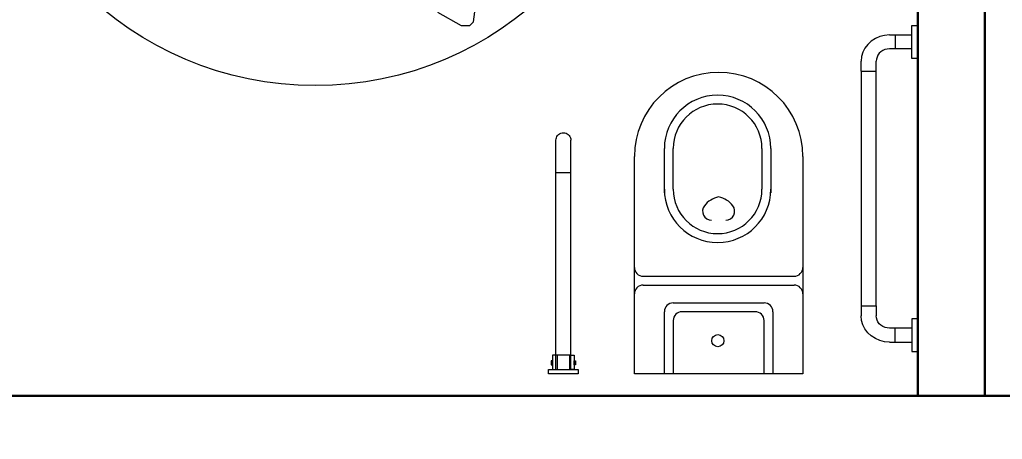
# Model space of a CAD drawing. Header units: centimetres. Extents: x -26724 to 60145, y -23645 to 6771.
# Drawn here: x -14446.2 to -14224.6, y 609.1 to 703.8 of the extents above; entities that cross this region are included whole.
import ezdxf

# ---------------------------------------------------------------- set-up
doc = ezdxf.new("R2010")
doc.units = ezdxf.units.CM
doc.linetypes.add('AUSGEZOGEN', pattern=[0])
doc.layers.add('3.IZGLED 2', color=7, linetype='Continuous', lineweight=9, true_color=0x4a4a4a)
doc.layers.add('4.KOTE', color=88, linetype='Continuous', lineweight=15)
doc.styles.get("Standard").update_dxf_attribs({"font": 'calibri.ttf'})
doc.dimstyles.new('ja 1 50', dxfattribs={"dimtxt": 10, "dimasz": 5, "dimexe": 5, "dimexo": 5, "dimgap": 1, "dimtad": 1, "dimdec": 0, "dimtxsty": 'Standard', "dimblk": 'ARCHTICK', "dimcen": 2.5, "dimclrd": 256, "dimclrt": 7, "dimadec": 0, "dimazin": 0, "dimtfac": 1, "dimtdec": 0, "dimtix": 1, "dimtmove": 1, "dimatfit": 3, "dimldrblk": 'ARCHTICK', "dimfxl": 10, "dimfxlon": 1, "dimlwd": 0, "dimlwe": 9, "dimarcsym": 0})

# ---------------------------------------------------------------- blocks, each defined once
blk = doc.blocks.new('_ArchTick')
at = {"color": 0, "linetype": 'ByBlock', "const_width": 0.15}
blk.add_lwpolyline([(-0.5, -0.5), (0.5, 0.5)], dxfattribs=at)
blk = doc.blocks.new('*D2096')
at = {"layer": '4.KOTE', "color": 0, "lineweight": 9, "transparency": 16777216}
for p, q in [((-19851.49, 761.85), (-19866.49, 761.85)), ((-19854.88, 611.85), (-19866.49, 611.85))]:
    blk.add_line(p, q, dxfattribs=at)
at = {"layer": '4.KOTE', "lineweight": 0, "transparency": 16777216}
blk.add_line((-19861.49, 761.85), (-19861.49, 611.85), dxfattribs=at)
at = {"layer": 'Defpoints', "color": 0, "transparency": 16777216}
for p in [(0, 761.85, 13.5), (-19861.49, 611.85), (-19849.98, 611.85, 13.5)]:
    blk.add_point(p, dxfattribs=at)
at = {"layer": '4.KOTE', "lineweight": 0, "transparency": 16777216, "xscale": 5, "yscale": 5, "zscale": 5}
for p, rotation in [((-19861.49, 761.85), 90), ((-19861.49, 611.85), 270)]:
    blk.add_blockref('_ArchTick', p, dxfattribs=dict(at, rotation=rotation))
at = {"layer": '4.KOTE', "color": 7, "transparency": 16777216, "insert": (-19867.61, 686.85), "char_height": 10, "attachment_point": 5, "rotation": 90}
blk.add_mtext('150', dxfattribs=at)

msp = doc.modelspace()

# ---------------------------------------------------------------- linework, layer by layer
at = {"layer": '3.IZGLED 2', "lineweight": 30}
for p, q in [((-14243.7, 618.87, 13.5), (-14243.7, 843.89, 13.5)), ((-14203.6, 618.87, 13.5), (-14478.6, 618.87, 13.5)), ((-14463.6, 618.87, 13.5), (-14243.7, 618.87, 13.5))]:
    msp.add_line(p, q, dxfattribs=at)
at = {"layer": '3.IZGLED 2', "linetype": 'AUSGEZOGEN', "lineweight": 18, "transparency": 33554687}
for p, q in [((-14351.99, 705.46, 13.5), (-14346.63, 702.44, 13.5)), ((-14343.9, 703.26, 13.5), (-14343.59, 705.56, 13.5)), ((-14346.63, 702.44, 13.5), (-14344.74, 702.48, 13.5)), ((-14344.74, 702.48, 13.5), (-14343.9, 703.26, 13.5)), ((-14245.07, 702.47, 13.5), (-14243.77, 702.47, 13.5)), ((-14245.07, 695.05, 13.5), (-14245.07, 702.47, 13.5)), ((-14245.07, 702.47, 13.5), (-14243.77, 702.47, 13.5)), ((-14245.07, 695.05, 13.5), (-14245.07, 702.47, 13.5)), ((-14243.77, 702.47, 13.5), (-14243.77, 695.05, 13.5)), ((-14251.18, 700.24, 13.5), (-14252.26, 699.98, 13.5)), ((-14250.07, 700.34, 13.5), (-14251.18, 700.24, 13.5)), ((-14250.07, 700.34, 13.5), (-14245.17, 700.34, 13.5)), ((-14248.77, 700.34, 13.5), (-14248.77, 697.18, 13.5)), ((-14254.97, 698.21, 13.5), (-14255.61, 697.37, 13.5)), ((-14254.18, 698.95, 13.5), (-14254.97, 698.21, 13.5)), ((-14253.27, 699.54, 13.5), (-14254.18, 698.95, 13.5)), ((-14252.26, 699.98, 13.5), (-14253.27, 699.54, 13.5)), ((-14256.08, 696.43, 13.5), (-14256.37, 695.43, 13.5)), ((-14255.61, 697.37, 13.5), (-14256.08, 696.43, 13.5)), ((-14252.67, 695.79, 13.5), (-14252.89, 695.35, 13.5)), ((-14252.37, 696.19, 13.5), (-14252.67, 695.79, 13.5)), ((-14252, 696.53, 13.5), (-14252.37, 696.19, 13.5)), ((-14251.57, 696.81, 13.5), (-14252, 696.53, 13.5)), ((-14251.1, 697.01, 13.5), (-14251.57, 696.81, 13.5)), ((-14250.59, 697.14, 13.5), (-14251.1, 697.01, 13.5)), ((-14250.07, 697.18, 13.5), (-14250.59, 697.14, 13.5)), ((-14245.17, 697.18, 13.5), (-14250.07, 697.18, 13.5)), ((-14256.37, 695.43, 13.5), (-14256.47, 694.4, 13.5)), ((-14256.47, 692.17, 13.5), (-14256.47, 694.4, 13.5)), ((-14253.02, 694.88, 13.5), (-14253.07, 694.4, 13.5)), ((-14253.07, 692.17, 13.5), (-14253.07, 694.4, 13.5)), ((-14252.89, 695.35, 13.5), (-14253.02, 694.88, 13.5)), ((-14243.77, 695.05, 13.5), (-14245.07, 695.05, 13.5)), ((-14243.77, 695.05, 13.5), (-14245.07, 695.05, 13.5)), ((-14256.47, 692.17, 13.5), (-14256.47, 639.19, 13.5)), ((-14256.47, 692.17, 13.5), (-14253.07, 692.17, 13.5)), ((-14253.09, 639.19, 13.5), (-14253.09, 692.61, 13.5)), ((-14324.45, 678.04, 13.5), (-14324.18, 678.17, 13.5)), ((-14324.18, 678.17, 13.5), (-14323.89, 678.24, 13.5)), ((-14323.89, 678.24, 13.5), (-14323.6, 678.27, 13.5)), ((-14323.6, 678.27, 13.5), (-14323.3, 678.24, 13.5)), ((-14323.3, 678.24, 13.5), (-14323.02, 678.17, 13.5)), ((-14323.02, 678.17, 13.5), (-14322.75, 678.04, 13.5)), ((-14325.3, 676.57, 13.5), (-14325.27, 676.86, 13.5)), ((-14325.3, 669.2, 13.5), (-14325.3, 676.57, 13.5)), ((-14325.27, 676.86, 13.5), (-14325.2, 677.15, 13.5)), ((-14325.2, 677.15, 13.5), (-14325.07, 677.42, 13.5)), ((-14325.07, 677.42, 13.5), (-14324.9, 677.66, 13.5)), ((-14324.9, 677.66, 13.5), (-14324.69, 677.87, 13.5)), ((-14324.69, 677.87, 13.5), (-14324.45, 678.04, 13.5)), ((-14322.75, 678.04, 13.5), (-14322.51, 677.87, 13.5)), ((-14322.51, 677.87, 13.5), (-14322.3, 677.66, 13.5)), ((-14322.3, 677.66, 13.5), (-14322.13, 677.42, 13.5)), ((-14322.13, 677.42, 13.5), (-14322, 677.15, 13.5)), ((-14322, 677.15, 13.5), (-14321.92, 676.86, 13.5)), ((-14321.92, 676.86, 13.5), (-14321.9, 676.57, 13.5)), ((-14321.9, 669.2, 13.5), (-14321.9, 676.57, 13.5)), ((-14300.84, 672.79, 13.5), (-14300.84, 674.73, 13.5)), ((-14300.84, 672.79, 13.5), (-14300.84, 674.73, 13.5)), ((-14298.84, 668.73, 13.5), (-14298.84, 674.73, 13.5)), ((-14298.84, 668.73, 13.5), (-14298.84, 674.73, 13.5)), ((-14278.84, 674.73, 13.5), (-14278.84, 668.73, 13.5)), ((-14278.84, 674.73, 13.5), (-14278.84, 668.73, 13.5)), ((-14276.84, 674.73, 13.5), (-14276.84, 672.79, 13.5)), ((-14276.84, 674.73, 13.5), (-14276.84, 672.79, 13.5)), ((-14307.6, 647.89, 13.5), (-14307.6, 672.89, 13.5)), ((-14307.6, 647.89, 13.5), (-14307.6, 672.89, 13.5)), ((-14300.84, 668.73, 13.5), (-14300.84, 672.79, 13.5)), ((-14300.84, 668.73, 13.5), (-14300.84, 672.79, 13.5)), ((-14276.84, 672.79, 13.5), (-14276.84, 668.73, 13.5)), ((-14276.84, 672.79, 13.5), (-14276.84, 668.73, 13.5)), ((-14269.6, 672.89, 13.5), (-14269.6, 647.89, 13.5)), ((-14269.6, 672.89, 13.5), (-14269.6, 647.89, 13.5)), ((-14325.3, 628.09, 13.5), (-14325.3, 669.2, 13.5)), ((-14321.9, 669.2, 13.5), (-14325.3, 669.2, 13.5)), ((-14321.9, 628.09, 13.5), (-14321.9, 669.2, 13.5)), ((-14300.84, 664.67, 13.5), (-14300.84, 668.73, 13.5)), ((-14300.84, 664.67, 13.5), (-14300.84, 668.73, 13.5)), ((-14298.84, 665.5, 13.5), (-14298.84, 668.73, 13.5)), ((-14298.84, 665.5, 13.5), (-14298.84, 668.73, 13.5)), ((-14278.84, 668.73, 13.5), (-14278.84, 665.5, 13.5)), ((-14278.84, 668.73, 13.5), (-14278.84, 665.5, 13.5)), ((-14276.84, 668.73, 13.5), (-14276.84, 664.67, 13.5)), ((-14276.84, 668.73, 13.5), (-14276.84, 664.67, 13.5)), ((-14300.84, 665.5, 13.5), (-14300.84, 664.67, 13.5)), ((-14300.84, 665.5, 13.5), (-14300.84, 664.67, 13.5)), ((-14276.84, 664.67, 13.5), (-14276.84, 665.5, 13.5)), ((-14276.84, 664.67, 13.5), (-14276.84, 665.5, 13.5)), ((-14307.6, 641.89, 13.5), (-14307.6, 647.89, 13.5)), ((-14307.6, 641.89, 13.5), (-14307.6, 647.89, 13.5)), ((-14269.6, 647.89, 13.5), (-14269.6, 641.89, 13.5)), ((-14269.6, 647.89, 13.5), (-14269.6, 641.89, 13.5)), ((-14305.6, 645.89, 13.5), (-14288.6, 645.89, 13.5)), ((-14288.6, 645.89, 13.5), (-14271.6, 645.89, 13.5)), ((-14305.6, 643.89, 13.5), (-14288.6, 643.89, 13.5)), ((-14288.6, 643.89, 13.5), (-14271.6, 643.89, 13.5)), ((-14307.6, 623.89, 13.5), (-14307.6, 641.89, 13.5)), ((-14307.6, 623.89, 13.5), (-14307.6, 641.89, 13.5)), ((-14269.6, 641.89, 13.5), (-14269.6, 623.89, 13.5)), ((-14269.6, 641.89, 13.5), (-14269.6, 623.89, 13.5)), ((-14298.84, 639.89, 13.5), (-14288.6, 639.89, 13.5)), ((-14298.84, 639.89, 13.5), (-14288.6, 639.89, 13.5)), ((-14288.6, 639.89, 13.5), (-14278.36, 639.89, 13.5)), ((-14288.6, 639.89, 13.5), (-14278.36, 639.89, 13.5)), ((-14256.47, 639.19, 13.5), (-14253.07, 639.19, 13.5)), ((-14256.47, 639.19, 13.5), (-14256.47, 636.96, 13.5)), ((-14253.07, 639.19, 13.5), (-14253.07, 636.96, 13.5)), ((-14300.84, 623.89, 13.5), (-14300.84, 637.89, 13.5)), ((-14300.84, 623.89, 13.5), (-14300.84, 637.89, 13.5)), ((-14288.6, 637.89, 13.5), (-14296.84, 637.89, 13.5)), ((-14288.6, 637.89, 13.5), (-14296.84, 637.89, 13.5)), ((-14280.36, 637.89, 13.5), (-14288.6, 637.89, 13.5)), ((-14280.36, 637.89, 13.5), (-14288.6, 637.89, 13.5)), ((-14276.36, 637.89, 13.5), (-14276.36, 623.89, 13.5)), ((-14276.36, 637.89, 13.5), (-14276.36, 623.89, 13.5)), ((-14256.37, 635.93, 13.5), (-14256.47, 636.96, 13.5)), ((-14253.02, 636.48, 13.5), (-14253.07, 636.96, 13.5)), ((-14252.89, 636.01, 13.5), (-14253.02, 636.48, 13.5)), ((-14252.67, 635.57, 13.5), (-14252.89, 636.01, 13.5)), ((-14245.07, 636.31, 13.5), (-14245.07, 628.89, 13.5)), ((-14243.77, 636.31, 13.5), (-14245.07, 636.31, 13.5)), ((-14243.77, 628.89, 13.5), (-14243.77, 636.31, 13.5)), ((-14298.84, 635.89, 13.5), (-14298.84, 623.89, 13.5)), ((-14298.84, 635.89, 13.5), (-14298.84, 623.89, 13.5)), ((-14278.36, 623.89, 13.5), (-14278.36, 635.89, 13.5)), ((-14278.36, 623.89, 13.5), (-14278.36, 635.89, 13.5)), ((-14256.08, 634.93, 13.5), (-14256.37, 635.93, 13.5)), ((-14255.61, 633.99, 13.5), (-14256.08, 634.93, 13.5)), ((-14254.97, 633.14, 13.5), (-14255.61, 633.99, 13.5)), ((-14252.37, 635.17, 13.5), (-14252.67, 635.57, 13.5)), ((-14252, 634.83, 13.5), (-14252.37, 635.17, 13.5)), ((-14251.57, 634.55, 13.5), (-14252, 634.83, 13.5)), ((-14251.09, 634.35, 13.5), (-14251.57, 634.55, 13.5)), ((-14250.59, 634.22, 13.5), (-14251.09, 634.35, 13.5)), ((-14250.07, 634.18, 13.5), (-14250.59, 634.22, 13.5)), ((-14245.17, 634.18, 13.5), (-14250.07, 634.18, 13.5)), ((-14248.77, 631.02, 13.5), (-14248.77, 634.18, 13.5)), ((-14254.18, 632.41, 13.5), (-14254.97, 633.14, 13.5)), ((-14253.27, 631.82, 13.5), (-14254.18, 632.41, 13.5)), ((-14252.26, 631.38, 13.5), (-14253.27, 631.82, 13.5)), ((-14251.18, 631.11, 13.5), (-14252.26, 631.38, 13.5)), ((-14250.07, 631.02, 13.5), (-14251.18, 631.11, 13.5)), ((-14250.07, 631.02, 13.5), (-14245.17, 631.02, 13.5)), ((-14325.3, 628.09, 13.5), (-14326.03, 628.09, 13.5)), ((-14326.03, 628.09, 13.5), (-14326.03, 624.81, 13.5)), ((-14325.3, 624.81, 13.5), (-14325.3, 628.09, 13.5)), ((-14321.9, 628.09, 13.5), (-14325.3, 628.09, 13.5)), ((-14325, 628.09, 13.5), (-14325, 624.81, 13.5)), ((-14322.2, 628.09, 13.5), (-14322.2, 624.81, 13.5)), ((-14321.9, 624.81, 13.5), (-14321.9, 628.09, 13.5)), ((-14321.9, 628.09, 13.5), (-14321.17, 628.09, 13.5)), ((-14321.17, 628.09, 13.5), (-14321.17, 624.81, 13.5)), ((-14245.07, 628.89, 13.5), (-14243.77, 628.89, 13.5)), ((-14326.03, 626.79, 13.5), (-14326.34, 626.79, 13.5)), ((-14326.34, 626.79, 13.5), (-14326.34, 625.91, 13.5)), ((-14326.34, 625.91, 13.5), (-14326.03, 625.91, 13.5)), ((-14326.03, 625.91, 13.5), (-14326.03, 626.79, 13.5)), ((-14321.17, 626.79, 13.5), (-14320.86, 626.79, 13.5)), ((-14321.17, 625.91, 13.5), (-14321.17, 626.79, 13.5)), ((-14320.86, 625.91, 13.5), (-14321.17, 625.91, 13.5)), ((-14320.86, 626.79, 13.5), (-14320.86, 625.91, 13.5)), ((-14326.94, 623.89, 13.5), (-14326.94, 624.81, 13.5)), ((-14326.94, 624.81, 13.5), (-14320.26, 624.81, 13.5)), ((-14320.26, 623.89, 13.5), (-14326.94, 623.89, 13.5)), ((-14326.03, 624.81, 13.5), (-14325.3, 624.81, 13.5)), ((-14321.17, 624.81, 13.5), (-14321.9, 624.81, 13.5)), ((-14321.17, 624.81, 13.5), (-14321.9, 624.81, 13.5)), ((-14320.26, 624.81, 13.5), (-14320.26, 623.89, 13.5)), ((-14288.6, 623.89, 13.5), (-14307.6, 623.89, 13.5)), ((-14288.6, 623.89, 13.5), (-14307.6, 623.89, 13.5)), ((-14269.6, 623.89, 13.5), (-14288.6, 623.89, 13.5)), ((-14269.6, 623.89, 13.5), (-14288.6, 623.89, 13.5))]:
    msp.add_line(p, q, dxfattribs=at)
at = {"layer": '3.IZGLED 2', "lineweight": 30, "elevation": 13.5}
msp.add_lwpolyline([(-14228.6, 858.89), (-14228.6, 618.87)], dxfattribs=at)
at = {"layer": '3.IZGLED 2', "linetype": 'AUSGEZOGEN', "lineweight": 18, "transparency": 33554687}
for centre, radius in [((-14379.55, 763.89, 13.5), 75), ((-14288.79, 631.35, 13.5), 1.37), ((-14288.79, 631.35, 13.5), 1.37)]:
    msp.add_circle(centre, radius, dxfattribs=at)
for centre, radius, start, end in [((-14288.6, 672.89, 13.5), 19, 90, 180), ((-14288.6, 672.89, 13.5), 19, 90, 180), ((-14288.6, 672.89, 13.5), 19, 0, 90), ((-14288.6, 672.89, 13.5), 19, 0, 90), ((-14288.84, 674.73, 13.5), 12, 90, 180), ((-14288.84, 674.73, 13.5), 12, 90, 180), ((-14288.84, 674.73, 13.5), 10, 90, 180), ((-14288.84, 674.73, 13.5), 10, 90, 180), ((-14288.84, 674.73, 13.5), 12, 0, 90), ((-14288.84, 674.73, 13.5), 12, 0, 90), ((-14288.84, 674.73, 13.5), 10, 0, 90), ((-14288.84, 674.73, 13.5), 10, 0, 90), ((-14288.84, 665.5, 13.5), 12, 180, 270), ((-14288.84, 665.5, 13.5), 12, 180, 270), ((-14288.84, 665.5, 13.5), 10, 180, 270), ((-14288.84, 665.5, 13.5), 10, 180, 270), ((-14288.84, 665.5, 13.5), 12, 270, 0), ((-14288.84, 665.5, 13.5), 10, 270, 0), ((-14288.84, 665.5, 13.5), 12, 270, 0), ((-14288.84, 665.5, 13.5), 10, 270, 0), ((-14287.6, 658.57, 13.5), 5.3, 100.8798, 142.669), ((-14287.6, 658.57, 13.5), 5.3, 100.8798, 142.669), ((-14289.6, 658.57, 13.5), 5.3, 37.331, 79.1202), ((-14289.6, 658.57, 13.5), 5.3, 37.331, 79.1202), ((-14290.22, 660.57, 13.5), 2, 142.669, 270), ((-14290.22, 660.57, 13.5), 2, 142.669, 270), ((-14286.98, 660.57, 13.5), 2, 270, 37.331), ((-14286.98, 660.57, 13.5), 2, 270, 37.331), ((-14305.6, 647.89, 13.5), 2, 180, 270), ((-14305.6, 647.89, 13.5), 2, 180, 270), ((-14271.6, 647.89, 13.5), 2, 270, 360), ((-14271.6, 647.89, 13.5), 2, 270, 360), ((-14305.6, 641.89, 13.5), 2, 90, 180), ((-14305.6, 641.89, 13.5), 2, 90, 180), ((-14271.6, 641.89, 13.5), 2, 360, 90), ((-14271.6, 641.89, 13.5), 2, 360, 90), ((-14298.84, 637.89, 13.5), 2, 90, 180), ((-14298.84, 637.89, 13.5), 2, 90, 180), ((-14278.36, 637.89, 13.5), 2, 0, 90), ((-14278.36, 637.89, 13.5), 2, 0, 90), ((-14296.84, 635.89, 13.5), 2, 90, 180), ((-14296.84, 635.89, 13.5), 2, 90, 180), ((-14280.36, 635.89, 13.5), 2, 0, 90), ((-14280.36, 635.89, 13.5), 2, 0, 90)]:
    msp.add_arc(centre, radius, start, end, dxfattribs=at)

# ---------------------------------------------------------------- dimensions: what is measured, and where the dimension line sits
at = {"layer": '4.KOTE'}
dim = msp.add_linear_dim(base=(-19861.49, 611.85), p1=(0, 761.85, 13.5), p2=(-19849.98, 611.85, 13.5), angle=90, dimstyle='ja 1 50', dxfattribs=at)
dim.commit()
dim.dimension.update_dxf_attribs({"geometry": '*D2096', "text_midpoint": (-19867.61, 686.85)})

doc.saveas('drawing.dxf')
